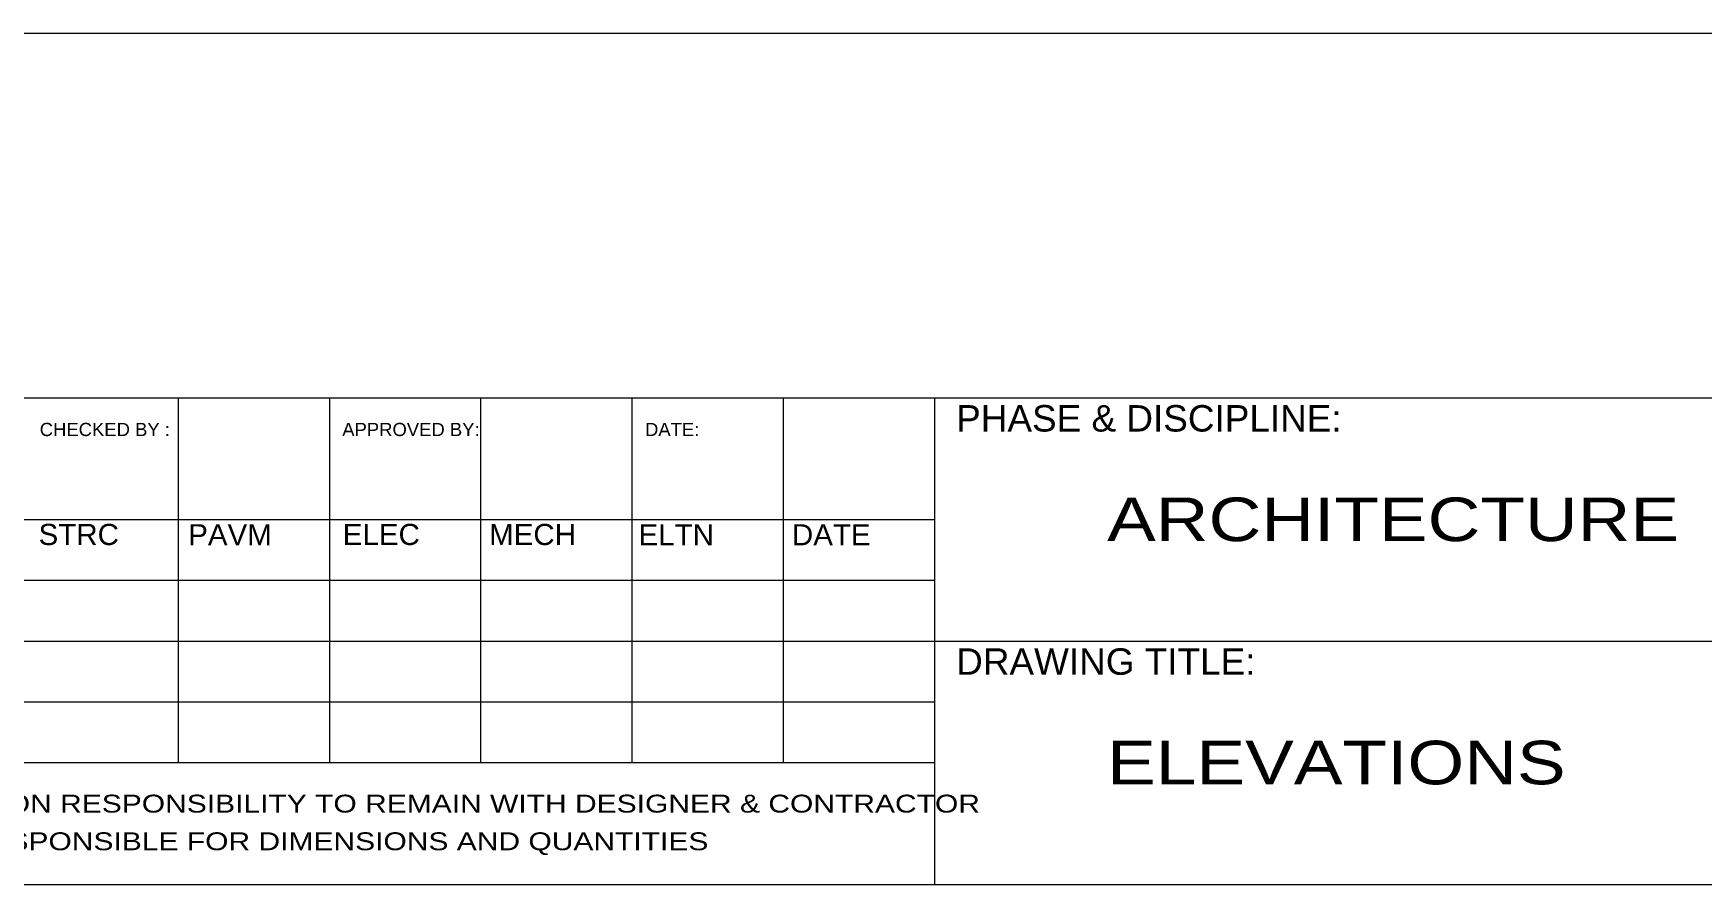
# Model space of a CAD drawing. Header units: millimetres. Extents: x -2143172 to 5255, y -610845 to 279739.
# Drawn here: x -1011544 to -996187, y -610845 to -603020 of the extents above; entities that cross this region are included whole.
import ezdxf

# ---------------------------------------------------------------- set-up
doc = ezdxf.new("R2010")
doc.units = ezdxf.units.MM
doc.header["$LTSCALE"] = 30
doc.layers.add('Frame', color=7, linetype='Continuous', lineweight=5)
doc.styles.add('MARI3', font='arial.ttf', dxfattribs={"width": 1.2})
doc.styles.add('TTLB-A0-JeddahDP$0$Standard', font='txt_____.ttf')
doc.styles.add('TTLB-A0-JeddahDP$0$swis721', font='swiss.ttf')

msp = doc.modelspace()

# ---------------------------------------------------------------- linework, layer by layer
at = {"layer": 'Frame'}
for p, q in [((-975418.5, -603019.8, 0.1), (-1045005.6, -603019.8, 0.1)), ((-975418.5, -606373.6, 0.1), (-1045005.6, -606373.6, 0.1)), ((-1010212.6, -606373.6, 0.1), (-1010212.6, -609727.4, 0.1)), ((-1008821, -606373.6, 0.1), (-1008821, -609727.4, 0.1)), ((-1007429.4, -606373.6, 0.1), (-1007429.4, -609727.4, 0.1)), ((-1006037.8, -606373.6, 0.1), (-1006037.8, -609727.4, 0.1)), ((-1004646.2, -606373.6, 0.1), (-1004646.2, -609727.4, 0.1)), ((-1003253.3, -606373.6, 0.1), (-1003253.3, -610845.4, 0.1)), ((-1003253.3, -607491.5, 0.1), (-1017170.7, -607491.5, 0.1)), ((-1003253.3, -608050.5, 0.1), (-1017170.7, -608050.5, 0.1)), ((-1003253.3, -608609.5, 0.1), (-1017170.7, -608609.5, 0.1)), ((-975418.5, -608609.5, 0.1), (-1003253.3, -608609.5, 0.1)), ((-1003253.3, -609168.5, 0.1), (-1017170.7, -609168.5, 0.1)), ((-1003253.3, -609727.4, 0.1), (-1017170.7, -609727.4, 0.1)), ((-1045005.6, -610845.4, 0.5), (-975418.5, -610845.4, 0.5))]:
    msp.add_line(p, q, dxfattribs=at)

# ---------------------------------------------------------------- texts
at = {"layer": 'Frame', "width": 1.2}
for s, height, style, p in [('ARCHITECTURE', 400.787, 'MARI3', (-1001666, -607687.8, 0.5)), ('ELEVATIONS', 400.79, 'MARI3', (-1001666, -609923.7, 0.1)), ('APPROVED FOR DESIGN/CONSTRUCTION RESPONSIBILITY TO REMAIN WITH DESIGNER & CONTRACTOR', 164.616, 'TTLB-A0-JeddahDP$0$swis721', (-1017001.3, -610183.4, 0.1)), ('ENGINEERS/ARCHITECTS ARE NOT RESPONSIBLE FOR DIMENSIONS AND QUANTITIES', 164.616, 'TTLB-A0-JeddahDP$0$swis721', (-1017001.3, -610529.6, 0.1))]:
    msp.add_text(s, height=height, dxfattribs=dict(at, style=style)).set_placement(p)
at = {"layer": 'Frame'}
for s, insert, char_height, width, attachment_point, style in [('PHASE & DISCIPLINE:', (-1003054.5, -606437.2, 0.1), 243.014, 5832.34, 1, 'TTLB-A0-JeddahDP$0$swis721'), ('{\\fArial|b0|i0|c0|p34;CHECKED BY :}', (-1011485.7, -606661.9, 0.1), 121.507, 1721.907, 4, 'TTLB-A0-JeddahDP$0$Standard'), ('{\\fArial|b0|i0|c0|p34;APPROVED BY:}', (-1008702.5, -606662, 0.1), 121.507, 1484.968, 4, 'TTLB-A0-JeddahDP$0$Standard'), ('{\\fArial|b0|i0|c0|p34;DATE:}', (-1005916.9, -606660.9, 0.1), 121.507, 1849.489, 4, 'TTLB-A0-JeddahDP$0$Standard'), ('DRAWING TITLE:', (-1003054.5, -608673.1, 0.1), 243.014, 5832.34, 1, 'TTLB-A0-JeddahDP$0$swis721')]:
    msp.add_mtext(s, dxfattribs=dict(at, insert=insert, char_height=char_height, width=width, attachment_point=attachment_point, style=style))
at = {"layer": 'Frame', "char_height": 194.41, "attachment_point": 8, "style": 'TTLB-A0-JeddahDP$0$swis721'}
for s, insert in [('STRC', (-1011126.6, -607726.3, 0.1)), ('PAVM', (-1009735, -607726.3, 0.1)), ('ELEC', (-1008343.3, -607726.3, 0.1)), ('MECH', (-1006951.7, -607726.3, 0.1)), ('ELTN', (-1005629.9, -607726.3, 0.1)), ('DATE', (-1004203.2, -607726.3, 0.1))]:
    msp.add_mtext(s, dxfattribs=dict(at, insert=insert))

doc.saveas('drawing.dxf')
